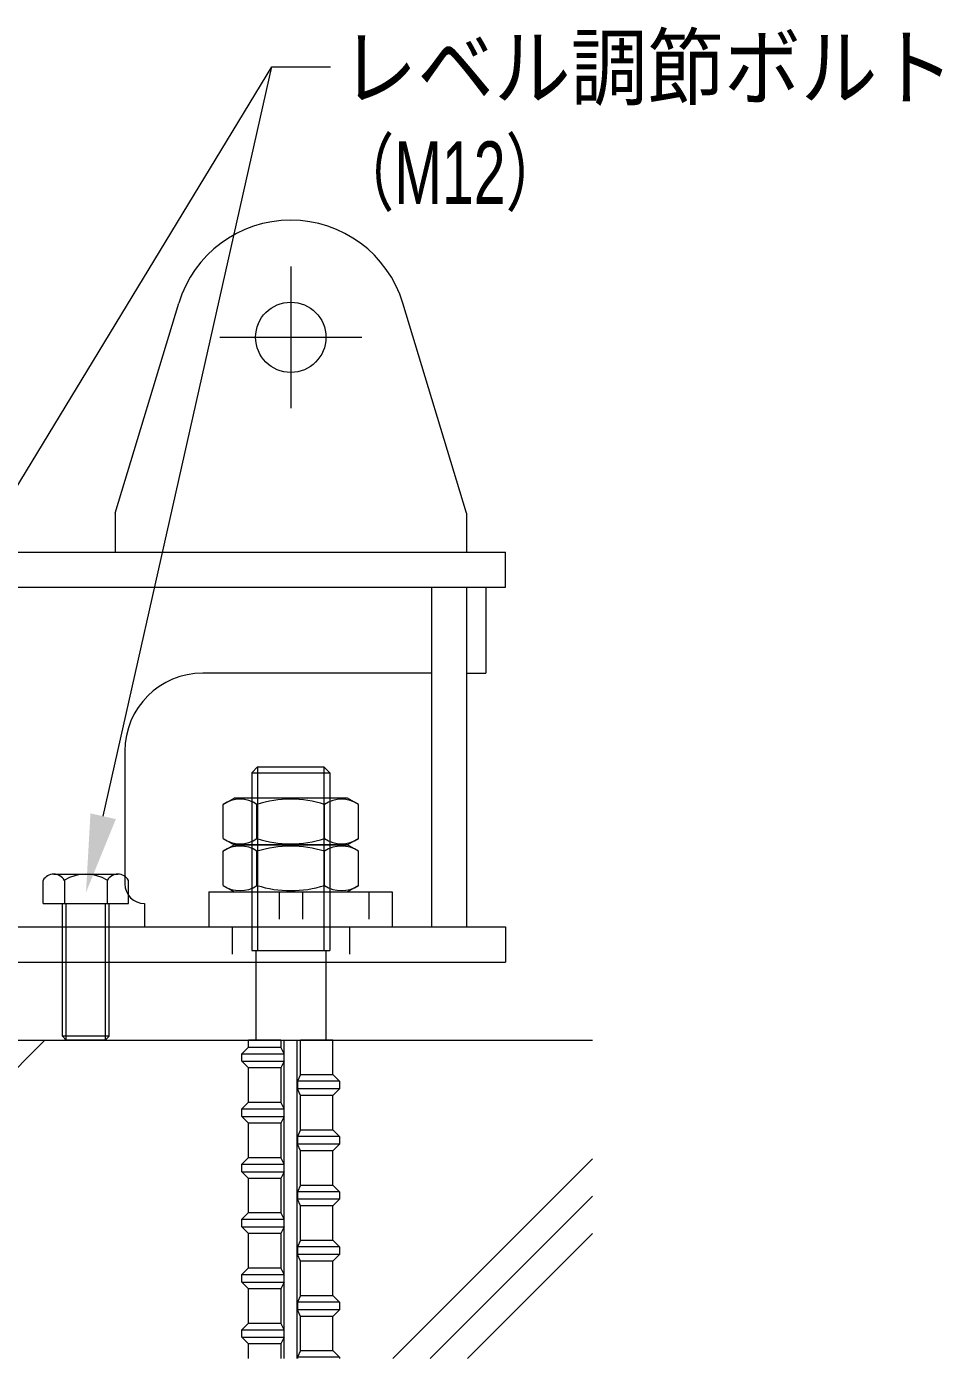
# Model space of a CAD drawing. Units: millimetres at full size; details may follow other scales. Extents: x -2994 to 2994, y -2281 to 2281.
# Drawn here: x 2545.2 to 2779.8, y -71.2 to 269.9 of the extents above; entities that cross this region are included whole.
import ezdxf
from ezdxf.enums import TextEntityAlignment as Align

# ---------------------------------------------------------------- set-up
doc = ezdxf.new("R2010")
doc.units = ezdxf.units.MM
doc.header["$LTSCALE"] = 28.063
doc.linetypes.add('DOTTED', pattern=[1.75, 0.25, -1.5])
doc.linetypes.add('LONG_DASHED_DOTTED', pattern=[15.25, 12, -1.5, 0.25, -1.5])
for name, color, linetype, lineweight in [('1-0_0', 4, 'Continuous', 9), ('1-1__0-2_ZU', 4, 'Continuous', 15), ('1-7__1-0_', 2, 'Continuous', 15), ('1-8__1-1_', 2, 'Continuous', 15), ('1-A__4-0_', 2, 'Continuous', 15)]:
    doc.layers.add(name, color=color, linetype=linetype, lineweight=lineweight)
doc.styles.add('ＭＳ Ｐゴシック', font='')
doc.styles.get('ＭＳ Ｐゴシック').set_extended_font_data('MS PGothic')

msp = doc.modelspace()

# ---------------------------------------------------------------- linework, layer by layer
at = {"layer": '1-0_0', "color": 6}
for points in [[(2490.69, 66.61), (2608.04, 259.55), (2623.04, 259.55)], [(2564.84, 67.67), (2608.04, 259.55), (2623.04, 259.55)]]:
    msp.add_lwpolyline(points, dxfattribs=at)
msp.add_solid([(2560.44, 48.16), (2568.09, 66.93), (2561.58, 68.4)], dxfattribs=at)
at = {"layer": '1-1__0-2_ZU'}
for p, q in [((2468.43, -71.17), (2549.92, 10.32)), ((2639.05, -71.17), (2690.14, -20.07)), ((2648.59, -71.17), (2690.14, -29.62)), ((2658.14, -71.17), (2690.14, -39.17))]:
    msp.add_line(p, q, dxfattribs=at)
at = {"layer": '1-7__1-0_', "color": 3}
for p, q in [((2595.57, 70.69), (2598.39, 72.32)), ((2627.39, 72.32), (2598.39, 72.32)), ((2630.21, 70.69), (2627.39, 72.32)), ((2595.57, 61.95), (2595.57, 70.69)), ((2604.23, 61.95), (2604.23, 70.69)), ((2621.55, 61.95), (2621.55, 70.69)), ((2630.21, 61.95), (2630.21, 70.69)), ((2595.57, 61.95), (2598.39, 60.32)), ((2630.21, 61.95), (2627.39, 60.32)), ((2627.39, 60.32), (2598.39, 60.32))]:
    msp.add_line(p, q, dxfattribs=at)
for centre, radius, start, end in [((2599.9, 64.37), 7.67, 55.6159, 124.3841), ((2612.89, 43.37), 28.66, 72.4121, 107.5879), ((2625.88, 64.37), 7.67, 55.6159, 124.3841), ((2599.9, 68.28), 7.67, 235.6159, 304.3841), ((2612.89, 89.27), 28.66, 252.4121, 287.5879), ((2625.88, 68.28), 7.67, 235.6159, 304.3841)]:
    msp.add_arc(centre, radius, start, end, dxfattribs=at)
at = {"layer": '1-8__1-1_', "color": 3, "linetype": 'LONG_DASHED_DOTTED'}
for p, q in [((2612.89, 208.48), (2612.89, 172.16)), ((2594.73, 190.32), (2631.05, 190.32))]:
    msp.add_line(p, q, dxfattribs=at)
at = {"layer": '1-8__1-1_', "color": 3}
for p, q in [((2567.89, 145.32), (2584.18, 199.03)), ((2657.89, 145.32), (2641.6, 199.03)), ((2567.89, 145.32), (2567.89, 135.32)), ((2657.89, 145.32), (2657.89, 135.32)), ((2372.89, 135.32), (2667.89, 135.32)), ((2667.89, 126.32), (2667.89, 135.32)), ((2372.89, 126.32), (2667.89, 126.32)), ((2648.89, 126.32), (2648.89, 39.32)), ((2657.89, 126.32), (2657.89, 39.32)), ((2662.89, 126.32), (2662.89, 104.32)), ((2648.89, 104.32), (2590.39, 104.32)), ((2657.89, 104.32), (2662.89, 104.32)), ((2570.39, 84.32), (2570.39, 50.32)), ((2595.57, 58.69), (2598.39, 60.32)), ((2595.57, 49.95), (2595.57, 58.69)), ((2598.39, 60.32), (2627.39, 60.32)), ((2604.23, 49.95), (2604.23, 58.69)), ((2621.55, 49.95), (2621.55, 58.69)), ((2630.21, 58.69), (2627.39, 60.32)), ((2630.21, 49.95), (2630.21, 58.69)), ((2595.57, 49.95), (2598.39, 48.32)), ((2598.39, 48.32), (2627.39, 48.32)), ((2630.21, 49.95), (2627.39, 48.32)), ((2575.39, 45.32), (2575.39, 39.32)), ((2372.89, 39.32), (2667.89, 39.32)), ((2667.89, 39.32), (2667.89, 30.32)), ((2372.89, 30.32), (2667.89, 30.32))]:
    msp.add_line(p, q, dxfattribs=at)
at = {"layer": '1-8__1-1_'}
for p, q in [((2602.89, 78.82), (2602.89, 33.32)), ((2622.89, 78.82), (2622.89, 33.32)), ((2602.89, 33.32), (2622.89, 33.32)), ((2603.94, 33.32), (2603.94, 10.32)), ((2621.84, 33.32), (2621.84, 10.32)), ((2602.1, 8.56), (2602.1, 10.32)), ((2610.36, 10.32), (2602.1, 10.32)), ((2602.1, 10.32), (2623.68, 10.32)), ((2610.36, 10.32), (2611.22, 10.32)), ((2610.36, 10.32), (2610.36, 8.56)), ((2611.22, 10.32), (2614.56, 10.32)), ((2611.22, -71.17), (2611.22, 10.32)), ((2614.56, 10.32), (2615.41, 10.32)), ((2614.56, -71.17), (2614.56, 10.32)), ((2623.68, 10.32), (2615.41, 10.32)), ((2615.41, 1.49), (2615.41, 10.32)), ((2623.68, 1.49), (2623.68, 10.32)), ((2602.1, 8.56), (2600.39, 6.85)), ((2600.39, 4.91), (2600.39, 6.85)), ((2600.39, 6.85), (2611.17, 6.85)), ((2602.1, 8.56), (2610.36, 8.56)), ((2611.17, 6.85), (2610.37, 8.56)), ((2611.17, 4.91), (2611.17, 6.85)), ((2602.1, 3.2), (2600.39, 4.91)), ((2600.39, 4.91), (2611.17, 4.91)), ((2611.17, 4.91), (2610.37, 3.2)), ((2602.1, -5.57), (2602.1, 3.2)), ((2610.36, 3.2), (2602.1, 3.2)), ((2610.36, 3.2), (2610.36, -5.57)), ((2615.41, 1.5), (2614.61, -0.21)), ((2615.41, 1.49), (2623.68, 1.49)), ((2614.61, -0.22), (2614.61, -2.15)), ((2625.39, -0.22), (2614.61, -0.22)), ((2625.39, -2.15), (2614.61, -2.15)), ((2615.41, -3.87), (2614.61, -2.16)), ((2623.68, -3.86), (2625.39, -2.15)), ((2602.1, -5.57), (2600.39, -7.28)), ((2602.1, -5.57), (2610.36, -5.57)), ((2611.17, -7.28), (2610.37, -5.57)), ((2623.68, -3.86), (2615.41, -3.86)), ((2615.41, -12.64), (2615.41, -3.86)), ((2623.68, -12.64), (2623.68, -3.86)), ((2600.39, -9.22), (2600.39, -7.28)), ((2600.39, -7.28), (2611.17, -7.28)), ((2602.1, -10.93), (2600.39, -9.22)), ((2600.39, -9.22), (2611.17, -9.22)), ((2611.17, -9.22), (2610.37, -10.93)), ((2611.17, -9.22), (2611.17, -7.28)), ((2602.1, -19.71), (2602.1, -10.93)), ((2610.36, -10.93), (2602.1, -10.93)), ((2610.36, -10.93), (2610.36, -19.71)), ((2615.41, -12.64), (2614.61, -14.35)), ((2615.41, -12.64), (2623.68, -12.64)), ((2614.61, -14.35), (2614.61, -16.29)), ((2625.39, -14.35), (2614.61, -14.35)), ((2615.41, -18), (2614.61, -16.29)), ((2625.39, -16.29), (2614.61, -16.29)), ((2623.68, -18), (2625.39, -16.29)), ((2602.1, -19.71), (2600.39, -21.42)), ((2602.1, -19.71), (2610.36, -19.71)), ((2611.17, -21.42), (2610.37, -19.71)), ((2623.68, -18), (2615.41, -18)), ((2615.41, -26.78), (2615.41, -18)), ((2623.68, -26.78), (2623.68, -18)), ((2600.39, -23.36), (2600.39, -21.42)), ((2600.39, -21.42), (2611.17, -21.42)), ((2602.1, -25.07), (2600.39, -23.36)), ((2600.39, -23.36), (2611.17, -23.36)), ((2611.17, -23.36), (2610.37, -25.07)), ((2611.17, -23.36), (2611.17, -21.42)), ((2602.1, -33.85), (2602.1, -25.07)), ((2610.36, -25.07), (2602.1, -25.07)), ((2610.36, -25.07), (2610.36, -33.85)), ((2615.41, -26.78), (2614.61, -28.49)), ((2615.41, -26.78), (2623.68, -26.78)), ((2614.61, -28.49), (2614.61, -30.43)), ((2625.39, -28.49), (2614.61, -28.49)), ((2615.41, -32.14), (2614.61, -30.43)), ((2625.39, -30.43), (2614.61, -30.43)), ((2623.68, -32.14), (2625.39, -30.43)), ((2602.1, -33.85), (2600.39, -35.56)), ((2602.1, -33.85), (2610.36, -33.85)), ((2611.17, -35.55), (2610.37, -33.84)), ((2623.68, -32.14), (2615.41, -32.14)), ((2615.41, -40.91), (2615.41, -32.14)), ((2623.68, -40.91), (2623.68, -32.14)), ((2600.39, -37.49), (2600.39, -35.56)), ((2600.39, -35.56), (2611.17, -35.56)), ((2602.1, -39.2), (2600.39, -37.49)), ((2600.39, -37.49), (2611.17, -37.49)), ((2611.17, -37.5), (2610.37, -39.21)), ((2611.17, -37.49), (2611.17, -35.56)), ((2602.1, -47.98), (2602.1, -39.2)), ((2610.36, -39.2), (2602.1, -39.2)), ((2610.36, -39.2), (2610.36, -47.98)), ((2615.41, -40.91), (2614.61, -42.62)), ((2615.41, -40.91), (2623.68, -40.91)), ((2614.61, -42.62), (2614.61, -44.56)), ((2625.39, -42.62), (2614.61, -42.62)), ((2615.41, -46.27), (2614.61, -44.56)), ((2625.39, -44.56), (2614.61, -44.56)), ((2623.68, -46.27), (2615.41, -46.27)), ((2615.41, -55.05), (2615.41, -46.27)), ((2623.68, -46.27), (2625.39, -44.56)), ((2623.68, -55.05), (2623.68, -46.27)), ((2602.1, -47.98), (2600.39, -49.69)), ((2600.39, -51.63), (2600.39, -49.69)), ((2600.39, -49.69), (2611.17, -49.69)), ((2602.1, -47.98), (2610.36, -47.98)), ((2611.17, -49.69), (2610.37, -47.98)), ((2611.17, -51.63), (2611.17, -49.69)), ((2602.1, -53.34), (2600.39, -51.63)), ((2600.39, -51.63), (2611.17, -51.63)), ((2602.1, -62.12), (2602.1, -53.34)), ((2610.36, -53.34), (2602.1, -53.34)), ((2610.36, -53.34), (2610.36, -62.12)), ((2611.17, -51.63), (2610.37, -53.34)), ((2615.41, -55.05), (2614.61, -56.76)), ((2614.61, -56.76), (2614.61, -58.7)), ((2625.39, -56.76), (2614.61, -56.76)), ((2615.41, -55.05), (2623.68, -55.05)), ((2615.41, -60.41), (2614.61, -58.7)), ((2625.39, -58.7), (2614.61, -58.7)), ((2623.68, -60.41), (2615.41, -60.41)), ((2615.41, -69.19), (2615.41, -60.41)), ((2623.68, -60.41), (2625.39, -58.7)), ((2623.68, -69.19), (2623.68, -60.41)), ((2602.1, -62.12), (2600.39, -63.83)), ((2600.39, -65.77), (2600.39, -63.83)), ((2600.39, -63.83), (2611.17, -63.83)), ((2602.1, -62.12), (2610.36, -62.12)), ((2611.17, -63.83), (2610.37, -62.12)), ((2611.17, -65.77), (2611.17, -63.83)), ((2602.1, -67.48), (2600.39, -65.77)), ((2600.39, -65.77), (2611.17, -65.77)), ((2610.36, -67.48), (2602.1, -67.48)), ((2602.1, -71.17), (2602.1, -67.48)), ((2610.36, -67.48), (2610.36, -71.17)), ((2611.17, -65.77), (2610.37, -67.48)), ((2615.41, -69.18), (2614.61, -70.89)), ((2625.39, -70.9), (2614.61, -70.9)), ((2614.61, -70.9), (2614.61, -71.17)), ((2615.41, -69.19), (2623.68, -69.19)), ((2623.68, -69.19), (2625.39, -70.9)), ((2625.39, -70.9), (2625.39, -71.17))]:
    msp.add_line(p, q, dxfattribs=at)
at = {"layer": '1-8__1-1_', "color": 4}
for p, q in [((2602.89, 78.82), (2622.89, 78.82)), ((2604.39, 80.32), (2604.39, 33.32)), ((2621.39, 80.32), (2621.39, 33.32))]:
    msp.add_line(p, q, dxfattribs=at)
at = {"layer": '1-8__1-1_', "color": 7, "linetype": 'DOTTED'}
for p, q in [((2609.89, 48.32), (2609.89, 39.32)), ((2615.89, 48.32), (2615.89, 39.32)), ((2632.89, 48.32), (2632.89, 39.32))]:
    msp.add_line(p, q, dxfattribs=at)
at = {"layer": '1-8__1-1_', "color": 3, "linetype": 'DOTTED'}
for p, q in [((2597.89, 39.32), (2597.89, 30.32)), ((2627.89, 39.32), (2627.89, 30.32))]:
    msp.add_line(p, q, dxfattribs=at)
at = {"layer": '1-8__1-1_', "color": 5}
msp.add_line((2361.32, 10.32), (2690.14, 10.32), dxfattribs=at)
at = {"layer": '1-8__1-1_'}
for points in [[(2602.89, 78.82), (2604.39, 80.32), (2621.39, 80.32), (2622.89, 78.82)], [(2623.68, 1.49), (2625.39, -0.22), (2625.39, -2.15)], [(2623.68, -12.64), (2625.39, -14.35), (2625.39, -16.29)], [(2623.68, -26.78), (2625.39, -28.49), (2625.39, -30.43)], [(2623.68, -40.91), (2625.39, -42.62), (2625.39, -44.56)], [(2623.68, -55.05), (2625.39, -56.76), (2625.39, -58.7)]]:
    msp.add_lwpolyline(points, dxfattribs=at)
at = {"layer": '1-8__1-1_', "color": 3}
for points in [[(2591.89, 48.32), (2591.89, 39.32), (2638.89, 39.32)], [(2591.89, 48.32), (2638.89, 48.32), (2638.89, 39.32)]]:
    msp.add_lwpolyline(points, dxfattribs=at)
msp.add_circle((2612.89, 190.32), 9, dxfattribs=at)
msp.add_circle((2612.89, 190.32), 9, dxfattribs=at)
for centre, radius, start, end in [((2612.89, 190.32), 30, 16.8745, 163.1255), ((2590.39, 84.32), 20, 90, 180), ((2599.9, 52.37), 7.67, 55.6159, 124.3841), ((2612.89, 31.37), 28.66, 72.4121, 107.5879), ((2625.88, 52.37), 7.67, 55.6159, 124.3841), ((2575.39, 50.32), 5, 180, 270), ((2599.9, 56.28), 7.67, 235.6159, 304.3841), ((2612.89, 77.27), 28.66, 252.4121, 287.5879), ((2625.88, 56.28), 7.67, 235.6159, 304.3841)]:
    msp.add_arc(centre, radius, start, end, dxfattribs=at)
at = {"layer": '1-A__4-0_', "color": 1}
for p, q in [((2549.44, 45.32), (2549.44, 51.25)), ((2552.16, 52.82), (2568.62, 52.82)), ((2554.9, 51.25), (2554.9, 45.32)), ((2565.87, 51.25), (2565.87, 45.32)), ((2571.34, 45.32), (2571.34, 51.25)), ((2549.44, 45.32), (2571.34, 45.32)), ((2554.39, 11.32), (2554.39, 45.32)), ((2555.39, 10.32), (2555.39, 45.32)), ((2565.39, 45.32), (2565.39, 10.32)), ((2566.39, 11.32), (2566.39, 45.32)), ((2566.39, 11.32), (2554.39, 11.32)), ((2555.39, 10.32), (2554.39, 11.32)), ((2565.39, 10.32), (2555.39, 10.32)), ((2566.39, 11.32), (2565.39, 10.32))]:
    msp.add_line(p, q, dxfattribs=at)
for centre, radius, start, end in [((2552.17, 49.66), 3.16, 30.1781, 149.8219), ((2560.39, 42.47), 10.36, 58.0147, 121.9853), ((2568.61, 49.66), 3.16, 30.1781, 149.8219)]:
    msp.add_arc(centre, radius, start, end, dxfattribs=at)

# ---------------------------------------------------------------- texts
at = {"layer": '1-0_0', "color": 6, "style": 'ＭＳ Ｐゴシック'}
for s, width, p in [('レベル調節ボルト', 0.9, (2625.65, 246.64)), ('（M12）', 0.7, (2624.12, 219.68))]:
    msp.add_text(s, height=16, dxfattribs=dict(at, width=width)).set_placement(p, align=Align.BOTTOM_LEFT)

doc.saveas('drawing.dxf')
